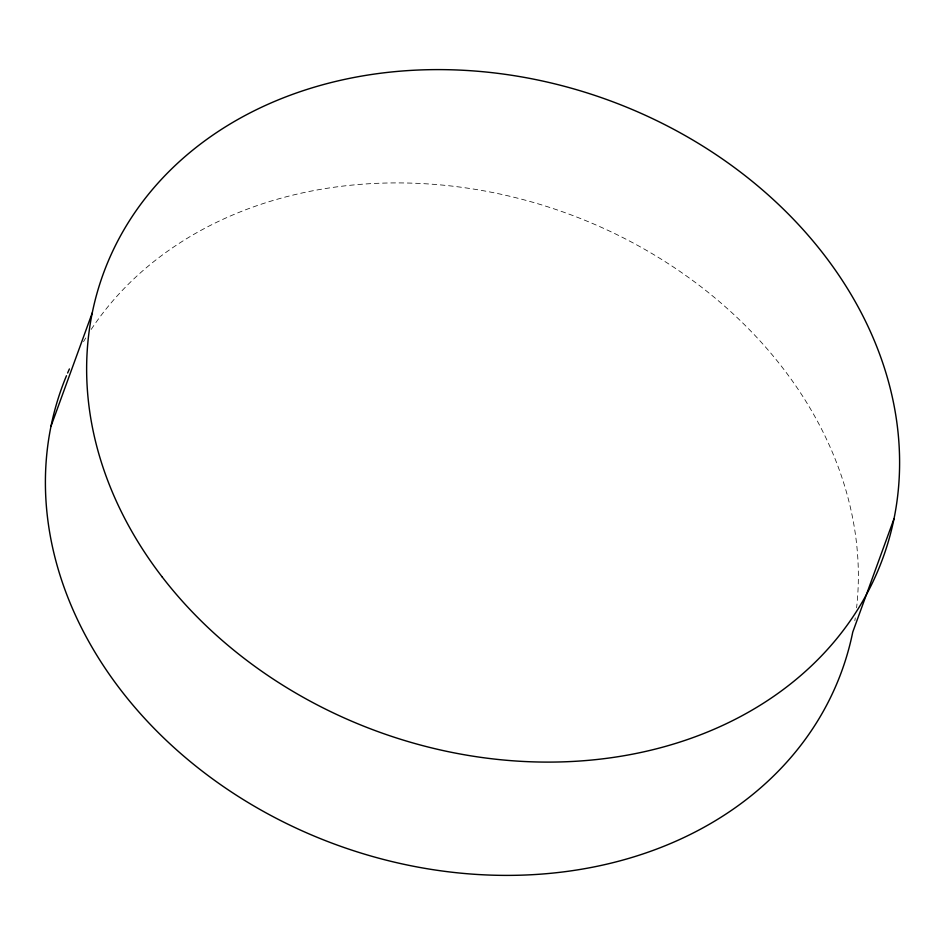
<?xml version="1.0" encoding="UTF-8"?>
<svg xmlns="http://www.w3.org/2000/svg" width="945" height="945" viewBox="0 0 945 945"><rect width="100%" height="100%" fill="white"/><g stroke="black" fill="none" stroke-linecap="round" stroke-linejoin="round"><path stroke-width="0.71" stroke-dasharray="4.72 3.54" d="M83.526 341.677A414.914 336.101 20 0 1 85.747 337.967M91.204 329.415A414.914 336.101 20 0 1 566.728 213.286A414.914 336.101 20 0 1 856.583 607.8M855.26 617.9A414.914 336.101 20 0 1 854.823 620.759"/><path stroke-width="1.42" d="M51.006 426.207L92.244 312.913M893.994 518.793L852.756 632.087A414.914 336.101 20 0 1 353.324 850.63A414.914 336.101 20 0 1 66.481 375.72M67.627 373.003A414.914 336.101 20 0 1 69.41 368.952M162.079 576.828A414.914 336.101 20 0 0 862.927 600.843A414.914 336.101 20 0 0 454.356 69.883A414.914 336.101 20 0 0 162.079 576.828"/></g></svg>
